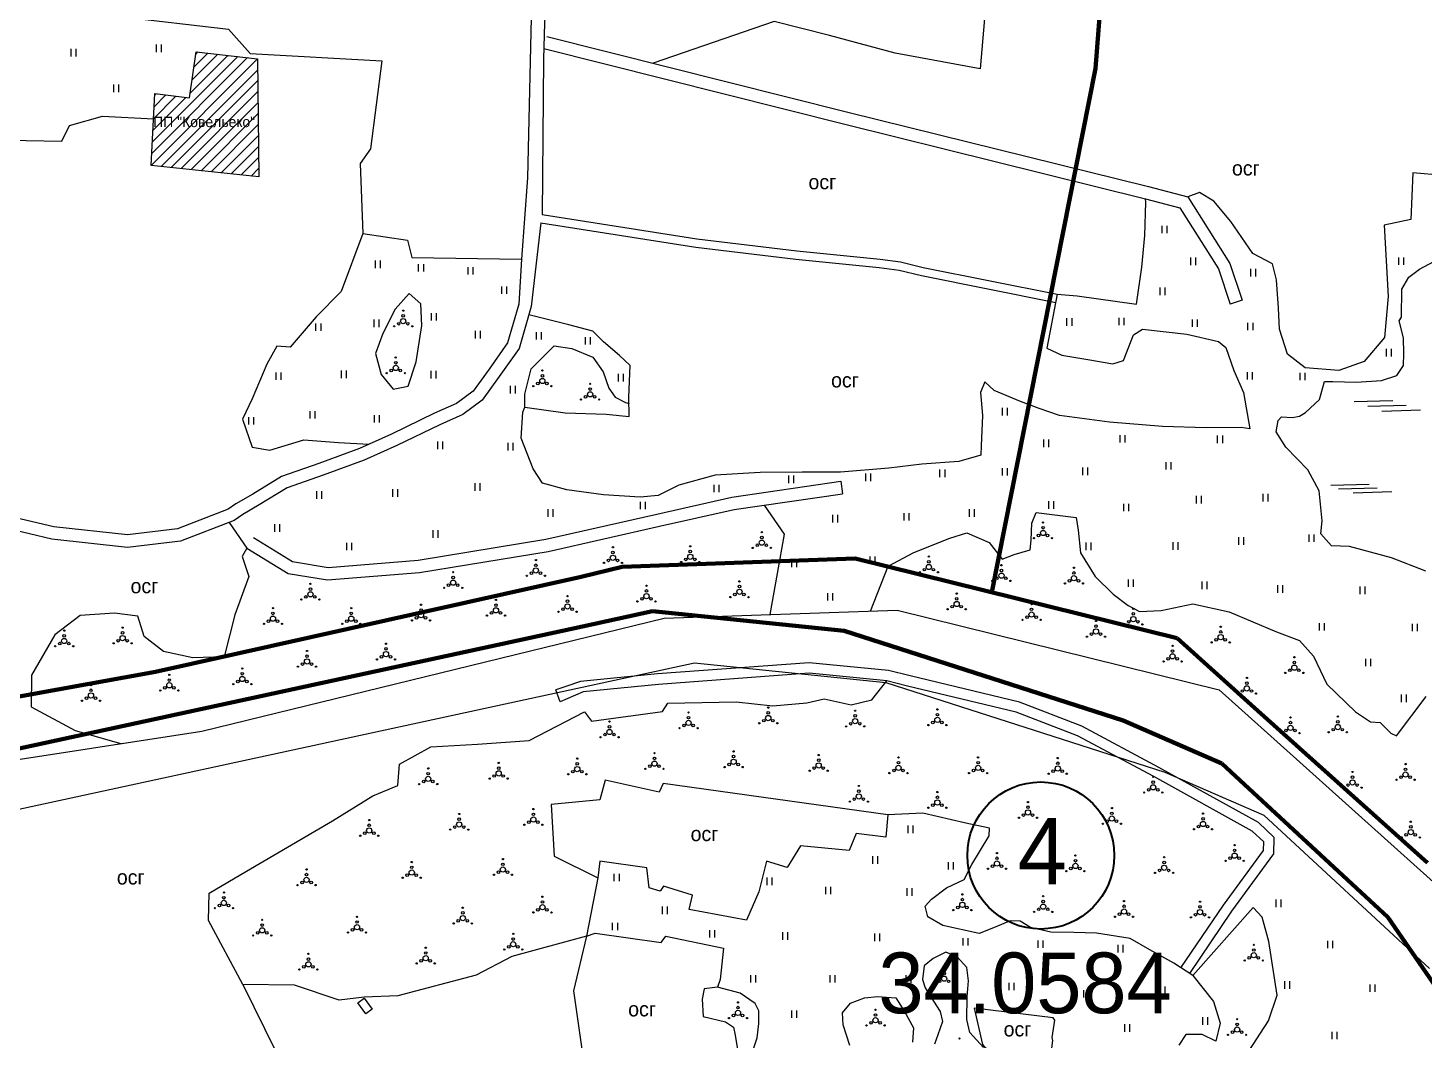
# Model space of a CAD drawing. Header units: millimetres. Extents: x 1378883 to 1389513, y 5662980 to 5673292.
# Drawn here: x 1381618 to 1382287, y 5669874 to 5670358 of the extents above; entities that cross this region are included whole.
import ezdxf
from ezdxf.enums import TextEntityAlignment as Align

# ---------------------------------------------------------------- set-up
doc = ezdxf.new("R2010")
doc.units = ezdxf.units.MM
doc.layers.add('_5Інше', color=252, linetype='Continuous', lineweight=25)
for name, color, linetype in [('N-raion', 1, 'Continuous'), ('вулиці', 7, 'Continuous'), ('ВулНазва', 7, 'Continuous'), ('КартаСкан', 252, 'Continuous'), ('район', 6, 'Continuous'), ('Умовні познач', 7, 'Continuous')]:
    doc.layers.add(name, color=color, linetype=linetype)
picture_1 = doc.add_image_def('image1.tif', size_in_pixel=(29607, 29619))

# ---------------------------------------------------------------- blocks, each defined once
blk = doc.blocks.new('ЛвЗд')
at = {"layer": '_5Інше', "color": 204, "linetype": 'Continuous'}
for points in [[(44777.635, 27810.375), (44999.44, 27863.053)], [(44999.44, 27863.053), (45111.047, 27866.312)], [(45111.047, 27866.312), (45265.093, 27827.251)], [(44635.724, 27762.095), (45013.836, 27841.635)], [(45013.836, 27841.635), (45105.502, 27831.74)], [(45105.502, 27831.74), (45238.843, 27787.959)], [(45265.093, 27827.251), (45303.505, 27792.337)], [(44620.877, 27787.19), (44777.635, 27810.375)], [(45303.505, 27792.337), (45384.278, 27719.07)], [(45238.843, 27787.959), (45286.126, 27767.159)], [(45286.126, 27767.159), (45365.097, 27693.198)]]:
    blk.add_lwpolyline(points, dxfattribs=at)

msp = doc.modelspace()

# ---------------------------------------------------------------- hatches: boundary and pattern name
at = {"layer": 'вулиці', "lineweight": -2}
h = msp.add_hatch(dxfattribs=at)
h.set_pattern_fill('ANSI31', color=2, scale=30, style=0)
h.set_pattern_definition([(45, (2.4066, 2.8008), (-2.6516504294, 2.6516504294), [])])
h.paths.add_polyline_path([(1381695.34, 5670324.69), (1381678.83, 5670326.68), (1381677.11, 5670292.34), (1381728.62, 5670286.83), (1381728, 5670343.41), (1381698.66, 5670346.71)])
h.paths.add_polyline_path([(1381669.09, 5670309.37), (1381735.76, 5670309.37), (1381735.76, 5670316.87), (1381669.09, 5670316.87)], flags=9)

# ---------------------------------------------------------------- linework, layer by layer
at = {"layer": 'N-raion', "color": 1, "lineweight": 35}
msp.add_circle((1382103.2, 5669961.98), 35.2, dxfattribs=at)
at = {"layer": 'вулиці', "color": 7, "lineweight": -2}
for p, q in [((1381638.73, 5670344.46), (1381638.73, 5670348.06)), ((1381641.13, 5670344.46), (1381641.13, 5670348.06)), ((1381679.6, 5670346.58), (1381679.6, 5670350.18)), ((1381682, 5670346.58), (1381682, 5670350.18)), ((1381659.16, 5670327.44), (1381659.16, 5670331.04)), ((1381661.56, 5670327.44), (1381661.56, 5670331.04)), ((1382161.4, 5670259.82), (1382161.4, 5670263.42)), ((1382163.8, 5670259.82), (1382163.8, 5670263.42)), ((1381784.45, 5670243.15), (1381784.45, 5670246.75)), ((1381786.85, 5670243.15), (1381786.85, 5670246.75)), ((1382174.99, 5670244.62), (1382174.99, 5670248.22)), ((1382177.39, 5670244.62), (1382177.39, 5670248.22)), ((1382274.75, 5670244.67), (1382274.75, 5670248.27)), ((1382277.15, 5670244.67), (1382277.15, 5670248.27)), ((1381805.17, 5670241.5), (1381805.17, 5670245.1)), ((1381807.57, 5670241.5), (1381807.57, 5670245.1)), ((1381828.88, 5670240.07), (1381828.88, 5670243.67)), ((1381831.28, 5670240.07), (1381831.28, 5670243.67)), ((1382203.8, 5670239.19), (1382203.8, 5670242.79)), ((1382206.2, 5670239.19), (1382206.2, 5670242.79)), ((1381845.01, 5670230.84), (1381845.01, 5670234.44)), ((1381847.41, 5670230.84), (1381847.41, 5670234.44)), ((1382160.32, 5670230.23), (1382160.32, 5670233.83)), ((1382162.72, 5670230.23), (1382162.72, 5670233.83)), ((1381811.33, 5670218.04), (1381811.33, 5670221.64)), ((1381813.73, 5670218.04), (1381813.73, 5670221.64)), ((1382115.74, 5670215.56), (1382115.74, 5670219.16)), ((1382118.14, 5670215.56), (1382118.14, 5670219.16)), ((1382140.75, 5670215.84), (1382140.75, 5670219.44)), ((1382143.15, 5670215.84), (1382143.15, 5670219.44)), ((1381755.99, 5670213.13), (1381755.99, 5670216.73)), ((1381758.39, 5670213.13), (1381758.39, 5670216.73)), ((1381783.82, 5670214.94), (1381783.82, 5670218.54)), ((1381786.22, 5670214.94), (1381786.22, 5670218.54)), ((1381832.44, 5670209.51), (1381832.44, 5670213.11)), ((1381834.84, 5670209.51), (1381834.84, 5670213.11)), ((1381861.63, 5670208.96), (1381861.63, 5670212.56)), ((1381864.03, 5670208.96), (1381864.03, 5670212.56)), ((1382175.81, 5670215.02), (1382175.81, 5670218.62)), ((1382178.21, 5670215.02), (1382178.21, 5670218.62)), ((1382202.44, 5670213.39), (1382202.44, 5670216.99)), ((1382204.84, 5670213.39), (1382204.84, 5670216.99)), ((1381885.08, 5670206.57), (1381885.08, 5670210.17)), ((1381887.48, 5670206.57), (1381887.48, 5670210.17)), ((1382268.76, 5670200.9), (1382268.76, 5670204.5)), ((1382271.16, 5670200.9), (1382271.16, 5670204.5)), ((1381736.87, 5670189.61), (1381736.87, 5670193.21)), ((1381739.27, 5670189.61), (1381739.27, 5670193.21)), ((1381768.17, 5670190.56), (1381768.17, 5670194.16)), ((1381770.57, 5670190.56), (1381770.57, 5670194.16)), ((1381811.09, 5670190.32), (1381811.09, 5670193.92)), ((1381813.49, 5670190.32), (1381813.49, 5670193.92)), ((1381900.82, 5670188.96), (1381900.82, 5670192.56)), ((1381903.22, 5670188.96), (1381903.22, 5670192.56)), ((1382202.17, 5670189.77), (1382202.17, 5670193.37)), ((1382204.57, 5670189.77), (1382204.57, 5670193.37)), ((1382227.45, 5670189.5), (1382227.45, 5670193.1)), ((1382229.85, 5670189.5), (1382229.85, 5670193.1)), ((1381849.14, 5670183.14), (1381849.14, 5670186.74)), ((1381851.54, 5670183.14), (1381851.54, 5670186.74)), ((1381753.23, 5670171.13), (1381753.23, 5670174.73)), ((1381755.63, 5670171.13), (1381755.63, 5670174.73)), ((1381784.06, 5670169.24), (1381784.06, 5670172.84)), ((1381786.46, 5670169.24), (1381786.46, 5670172.84)), ((1382084.77, 5670172.63), (1382084.77, 5670176.23)), ((1382087.17, 5670172.63), (1382087.17, 5670176.23)), ((1381723.82, 5670168.29), (1381723.82, 5670171.89)), ((1381726.22, 5670168.29), (1381726.22, 5670171.89)), ((1381814.32, 5670156.57), (1381814.32, 5670160.17)), ((1381816.72, 5670156.57), (1381816.72, 5670160.17)), ((1381848.1, 5670155.86), (1381848.1, 5670159.46)), ((1381850.5, 5670155.86), (1381850.5, 5670159.46)), ((1382104.57, 5670157.5), (1382104.57, 5670161.1)), ((1382106.97, 5670157.5), (1382106.97, 5670161.1)), ((1382141.26, 5670159.63), (1382141.26, 5670163.23)), ((1382143.66, 5670159.63), (1382143.66, 5670163.23)), ((1382187.91, 5670159.41), (1382187.91, 5670163.01)), ((1382190.31, 5670159.41), (1382190.31, 5670163.01)), ((1382054.9, 5670143.14), (1382054.9, 5670146.74)), ((1382057.3, 5670143.14), (1382057.3, 5670146.74)), ((1382084.77, 5670143.86), (1382084.77, 5670147.46)), ((1382087.17, 5670143.86), (1382087.17, 5670147.46)), ((1382123.4, 5670144.12), (1382123.4, 5670147.72)), ((1382125.8, 5670144.12), (1382125.8, 5670147.72)), ((1382163.22, 5670146.75), (1382163.22, 5670150.35)), ((1382165.62, 5670146.75), (1382165.62, 5670150.35)), ((1381832.28, 5670136.61), (1381832.28, 5670140.21)), ((1381834.68, 5670136.61), (1381834.68, 5670140.21)), ((1381946.67, 5670135.89), (1381946.67, 5670139.49)), ((1381949.07, 5670135.89), (1381949.07, 5670139.49)), ((1381982.51, 5670140.29), (1381982.51, 5670143.89)), ((1381984.91, 5670140.29), (1381984.91, 5670143.89)), ((1382019.33, 5670141.21), (1382019.33, 5670144.81)), ((1382021.73, 5670141.21), (1382021.73, 5670144.81)), ((1381756.33, 5670132.78), (1381756.33, 5670136.38)), ((1381758.73, 5670132.78), (1381758.73, 5670136.38)), ((1381792.75, 5670133.73), (1381792.75, 5670137.33)), ((1381795.15, 5670133.73), (1381795.15, 5670137.33)), ((1382177.81, 5670130.51), (1382177.81, 5670134.11)), ((1382180.21, 5670130.51), (1382180.21, 5670134.11)), ((1382209.65, 5670131.48), (1382209.65, 5670135.08)), ((1382212.05, 5670131.48), (1382212.05, 5670135.08)), ((1381867.27, 5670124.16), (1381867.27, 5670127.76)), ((1381869.67, 5670124.16), (1381869.67, 5670127.76)), ((1381911.45, 5670127.75), (1381911.45, 5670131.35)), ((1381913.85, 5670127.75), (1381913.85, 5670131.35)), ((1382037.69, 5670122.33), (1382037.69, 5670125.93)), ((1382040.09, 5670122.33), (1382040.09, 5670125.93)), ((1382069.09, 5670124.14), (1382069.09, 5670127.74)), ((1382071.49, 5670124.14), (1382071.49, 5670127.74)), ((1382107.1, 5670127.96), (1382107.1, 5670131.56)), ((1382109.5, 5670127.96), (1382109.5, 5670131.56)), ((1382143.03, 5670126.78), (1382143.03, 5670130.38)), ((1382145.43, 5670126.78), (1382145.43, 5670130.38)), ((1381736.2, 5670116.98), (1381736.2, 5670120.58)), ((1381738.6, 5670116.98), (1381738.6, 5670120.58)), ((1382003.57, 5670121.43), (1382003.57, 5670125.03)), ((1382005.97, 5670121.43), (1382005.97, 5670125.03)), ((1381812.16, 5670114.1), (1381812.16, 5670117.7)), ((1381814.56, 5670114.1), (1381814.56, 5670117.7)), ((1382198, 5670110.73), (1382198, 5670114.33)), ((1382200.4, 5670110.73), (1382200.4, 5670114.33)), ((1382231.78, 5670112.09), (1382231.78, 5670115.69)), ((1382234.18, 5670112.09), (1382234.18, 5670115.69)), ((1381770.7, 5670108.12), (1381770.7, 5670111.72)), ((1381773.1, 5670108.12), (1381773.1, 5670111.72)), ((1382124.97, 5670108.16), (1382124.97, 5670111.76)), ((1382127.37, 5670108.16), (1382127.37, 5670111.76)), ((1382166.52, 5670108.35), (1382166.52, 5670111.95)), ((1382168.92, 5670108.35), (1382168.92, 5670111.95)), ((1381983.94, 5670100.01), (1381983.94, 5670103.61)), ((1381986.34, 5670100.01), (1381986.34, 5670103.61)), ((1382021.38, 5670101.52), (1382021.38, 5670105.12)), ((1382023.78, 5670101.52), (1382023.78, 5670105.12)), ((1382145.2, 5670090.52), (1382145.2, 5670094.12)), ((1382147.6, 5670090.52), (1382147.6, 5670094.12)), ((1382180.47, 5670089.49), (1382180.47, 5670093.09)), ((1382182.87, 5670089.49), (1382182.87, 5670093.09)), ((1382001.15, 5670084.02), (1382001.15, 5670087.62)), ((1382003.55, 5670084.02), (1382003.55, 5670087.62)), ((1382216.78, 5670087.78), (1382216.78, 5670091.38)), ((1382219.18, 5670087.78), (1382219.18, 5670091.38)), ((1382256.17, 5670087.09), (1382256.17, 5670090.69)), ((1382258.57, 5670087.09), (1382258.57, 5670090.69)), ((1382236.64, 5670069.64), (1382236.64, 5670073.24)), ((1382239.04, 5670069.64), (1382239.04, 5670073.24)), ((1382281.17, 5670069.3), (1382281.17, 5670072.9)), ((1382283.57, 5670069.3), (1382283.57, 5670072.9)), ((1382258.91, 5670052.54), (1382258.91, 5670056.14)), ((1382261.31, 5670052.54), (1382261.31, 5670056.14)), ((1382276.03, 5670035.43), (1382276.03, 5670039.03)), ((1382278.43, 5670035.43), (1382278.43, 5670039.03))]:
    msp.add_line(p, q, dxfattribs=at)
at = {"layer": 'вулиці', "color": 7}
for p, q in [((1382039.64, 5669972.66), (1382039.64, 5669976.26)), ((1382042.04, 5669972.66), (1382042.04, 5669976.26)), ((1382022.75, 5669957.98), (1382022.75, 5669961.58)), ((1382025.15, 5669957.98), (1382025.15, 5669961.58)), ((1382058.91, 5669955.2), (1382058.91, 5669958.8)), ((1382061.31, 5669955.2), (1382061.31, 5669958.8)), ((1381898.9, 5669949.64), (1381898.9, 5669953.24)), ((1381901.3, 5669949.64), (1381901.3, 5669953.24)), ((1381972.08, 5669947.8), (1381972.08, 5669951.4)), ((1381974.48, 5669947.8), (1381974.48, 5669951.4)), ((1382000.29, 5669943.44), (1382000.29, 5669947.04)), ((1382002.69, 5669943.44), (1382002.69, 5669947.04)), ((1382039.24, 5669942.7), (1382039.24, 5669946.3)), ((1382041.64, 5669942.7), (1382041.64, 5669946.3)), ((1382215.95, 5669937.24), (1382215.95, 5669940.84)), ((1382218.35, 5669937.24), (1382218.35, 5669940.84)), ((1381921.95, 5669933.96), (1381921.95, 5669937.56)), ((1381924.35, 5669933.96), (1381924.35, 5669937.56)), ((1381898.1, 5669926.22), (1381898.1, 5669929.82)), ((1381900.5, 5669926.22), (1381900.5, 5669929.82)), ((1381944.59, 5669922.65), (1381944.59, 5669926.25)), ((1381946.99, 5669922.65), (1381946.99, 5669926.25)), ((1381979.63, 5669921.61), (1381979.63, 5669925.21)), ((1381982.03, 5669921.61), (1381982.03, 5669925.21)), ((1382023.74, 5669921.01), (1382023.74, 5669924.61)), ((1382026.14, 5669921.01), (1382026.14, 5669924.61)), ((1382065.93, 5669918.83), (1382065.93, 5669922.43)), ((1382068.33, 5669918.83), (1382068.33, 5669922.43)), ((1382101.97, 5669917.74), (1382101.97, 5669921.34)), ((1382104.37, 5669917.74), (1382104.37, 5669921.34)), ((1382140.2, 5669915.55), (1382140.2, 5669919.15)), ((1382142.6, 5669915.55), (1382142.6, 5669919.15)), ((1382240.73, 5669917.55), (1382240.73, 5669921.15)), ((1382243.13, 5669917.55), (1382243.13, 5669921.15)), ((1381964.33, 5669901.16), (1381964.33, 5669904.76)), ((1381966.73, 5669901.16), (1381966.73, 5669904.76)), ((1382002.28, 5669901.16), (1382002.28, 5669904.76)), ((1382004.68, 5669901.16), (1382004.68, 5669904.76)), ((1382038.63, 5669901.03), (1382038.63, 5669904.63)), ((1382041.03, 5669901.03), (1382041.03, 5669904.63)), ((1382087.99, 5669897.44), (1382087.99, 5669901.04)), ((1382090.39, 5669897.44), (1382090.39, 5669901.04)), ((1382160.3, 5669895.69), (1382160.3, 5669899.29)), ((1382162.7, 5669895.69), (1382162.7, 5669899.29)), ((1382220.13, 5669898.17), (1382220.13, 5669901.77)), ((1382222.53, 5669898.17), (1382222.53, 5669901.77)), ((1382261.03, 5669896.68), (1382261.03, 5669900.28)), ((1382263.43, 5669896.68), (1382263.43, 5669900.28)), ((1382123.82, 5669893.95), (1382123.82, 5669897.55)), ((1382126.22, 5669893.95), (1382126.22, 5669897.55)), ((1381983.93, 5669884.19), (1381983.93, 5669887.79)), ((1381986.33, 5669884.19), (1381986.33, 5669887.79)), ((1382143.48, 5669877.58), (1382143.48, 5669881.18)), ((1382145.88, 5669877.58), (1382145.88, 5669881.18)), ((1382180.84, 5669880.97), (1382180.84, 5669884.57)), ((1382183.24, 5669880.97), (1382183.24, 5669884.57)), ((1382242.82, 5669874.01), (1382242.82, 5669877.61)), ((1382245.22, 5669874.01), (1382245.22, 5669877.61))]:
    msp.add_line(p, q, dxfattribs=at)
at = {"layer": 'вулиці', "color": 7, "lineweight": -2}
for points in [[(1381884.55, 5670700.53), (1381874.36, 5670568.79), (1381868.91, 5670509.04), (1381781.67, 5670520.42), (1381711.4, 5670524.56), (1381702.1, 5670522.48), (1381697.17, 5670511.68), (1381690.32, 5670487.92), (1381683.84, 5670424.89), (1381691.22, 5670423.86), (1381687.26, 5670376.54), (1381664.05, 5670377.62), (1381661.87, 5670363.68), (1381714.09, 5670357.52), (1381724.43, 5670345.92), (1381787.6, 5670342.42), (1381782.09, 5670300.31), (1381777.12, 5670293.32), (1381778.43, 5670259.77), (1381799.87, 5670256.48), (1381801.88, 5670248.24), (1381854.38, 5670247.44)], [(1381879.56, 5670514.3), (1381870.03, 5670445.47), (1381868.32, 5670408.87), (1381865.53, 5670360.39), (1381864.92, 5670343.4), (1381864.31, 5670268.86)], [(1381868.91, 5670509.04), (1381862.92, 5670458.4), (1381859.94, 5670411.54), (1381859.4, 5670377.26), (1381857.35, 5670286.31), (1381854.38, 5670247.44)], [(1382079.96, 5670405.43), (1382074.15, 5670338.53), (1382033.49, 5670346.09), (1382001.97, 5670354.59), (1381975.49, 5670361.2), (1381917.55, 5670341.3)], [(1381866.56, 5670354.12), (1382010.81, 5670317.85), (1382154.85, 5670282.18), (1382173.62, 5670277.28), (1382193.71, 5670245.37), (1382199.65, 5670227.88)], [(1381865.09, 5670348.3), (1382009.36, 5670312.03), (1382153.37, 5670276.37), (1382169.8, 5670272.08), (1382188.25, 5670242.77), (1382193.96, 5670225.95)], [(1381563.15, 5670336.2), (1381562.46, 5670305.04), (1381599.92, 5670304.63), (1381634.17, 5670303.88), (1381637.94, 5670311.4), (1381653.75, 5670315.91), (1381678.23, 5670314.69)], [(1382295.86, 5670287.49), (1382281.41, 5670288.8), (1382280.48, 5670266.5), (1382267.72, 5670263.69), (1382269.51, 5670229.51), (1382267.82, 5670209.94), (1382258.02, 5670198.46), (1382246.03, 5670194.08), (1382229.83, 5670195.45), (1382221.37, 5670201.96), (1382217.46, 5670213.89), (1382217.13, 5670223.98), (1382216.04, 5670237.61), (1382214.19, 5670245.2), (1382204.75, 5670250.19), (1382194.2, 5670265.42), (1382186.04, 5670275.16), (1382179.21, 5670279.3), (1382173.62, 5670277.28)], [(1382111.11, 5670230.63), (1382120.64, 5670229.83), (1382149.07, 5670225.87), (1382151.63, 5670243.68), (1382153.06, 5670258.76), (1382153.53, 5670274.78), (1382153.37, 5670276.37)], [(1381864.31, 5670268.86), (1381938.42, 5670257.16), (1381986.34, 5670251.48), (1382026.28, 5670247.48), (1382036.05, 5670246.12), (1382046.84, 5670243.51), (1382111.11, 5670230.63)], [(1381863.69, 5670264.91), (1381859.09, 5670224.73), (1381853.24, 5670204.7), (1381843.77, 5670191.29), (1381835.58, 5670180), (1381826.4, 5670173.08), (1381815.31, 5670168.2), (1381794.68, 5670158.18), (1381779.14, 5670151.26), (1381759.36, 5670144.06), (1381742.12, 5670138), (1381728.8, 5670129.88), (1381720.89, 5670125.22), (1381716.79, 5670122.4), (1381691.07, 5670112.45), (1381665.64, 5670109.41), (1381629.42, 5670113.42), (1381608.06, 5670118.44), (1381590.43, 5670121.87), (1381538.91, 5670124.18), (1381508.84, 5670116.15)], [(1381778.43, 5670259.77), (1381768.03, 5670231.91), (1381756.03, 5670219.91), (1381743.55, 5670205.34), (1381737.2, 5670205.81), (1381732.49, 5670197.11), (1381725.41, 5670180.52), (1381720.83, 5670170.81), (1381725.41, 5670157.47), (1381733.8, 5670155.95), (1381750.2, 5670160.9), (1381766.79, 5670159.76), (1381781.36, 5670158.82)], [(1381863.69, 5670264.91), (1381937.87, 5670253.19), (1381985.91, 5670247.51), (1382025.81, 5670243.51), (1382035.3, 5670242.19), (1382045.98, 5670239.61), (1382110.32, 5670226.71)], [(1381854.38, 5670247.44), (1381853.18, 5670225.92), (1381847.76, 5670207.34), (1381838.9, 5670194.78), (1381831.25, 5670184.25), (1381823.34, 5670178.29), (1381812.79, 5670173.65), (1381792.15, 5670163.62), (1381776.89, 5670156.83), (1381757.33, 5670149.71), (1381739.53, 5670143.45), (1381725.72, 5670135.03), (1381717.66, 5670130.28), (1381713.97, 5670127.74), (1381689.61, 5670118.32), (1381665.62, 5670115.45), (1381630.44, 5670119.35), (1381609.32, 5670124.3), (1381591.15, 5670127.85), (1381538.25, 5670130.22), (1381503.97, 5670121.05)], [(1381792.97, 5670185.24), (1381800.1, 5670186.58), (1381803.95, 5670198.32), (1381806.65, 5670215.65), (1381806.26, 5670226.04), (1381800.68, 5670231.05), (1381793.93, 5670223.54), (1381787.96, 5670211.8), (1381784.49, 5670202.37), (1381787.24, 5670192.2), (1381792.97, 5670185.24)], [(1382111.11, 5670230.63), (1382106.13, 5670204.9), (1382113.27, 5670201.42), (1382125.73, 5670199.43), (1382137.69, 5670197.27), (1382142.84, 5670198.93), (1382147.66, 5670211.21), (1382151.98, 5670213.86), (1382173.08, 5670211.54), (1382188.36, 5670208.06), (1382191.85, 5670205.23), (1382195.71, 5670194.2), (1382200.36, 5670183.58), (1382203.35, 5670166.15), (1382199.19, 5670166.82), (1382182.41, 5670166.65), (1382161.48, 5670167.31), (1382136.06, 5670169.47), (1382112.14, 5670172.63), (1382102.34, 5670175.94), (1382093.53, 5670179.26), (1382080.9, 5670184.57), (1382076.42, 5670188.72), (1382074.26, 5670183.58), (1382075.26, 5670172.63), (1382074.55, 5670158.15), (1382074.39, 5670153.67), (1382063.92, 5670150.52), (1382046.24, 5670149.31), (1382030.46, 5670147.32), (1382007.2, 5670145.49), (1381988.92, 5670145.49), (1381968.82, 5670145.33), (1381947.14, 5670143.98), (1381929.87, 5670139.33), (1381919.9, 5670134.35), (1381911.26, 5670133.52), (1381893.65, 5670134.68), (1381876.2, 5670137.01), (1381864.57, 5670140.16), (1381860.09, 5670147.13), (1381854.25, 5670161.78), (1381855.08, 5670174.23), (1381856.07, 5670176.6), (1381875.35, 5670173.94), (1381894.95, 5670173.28), (1381906.08, 5670172.12), (1381905.92, 5670181.41), (1381906.41, 5670196.51), (1381901.43, 5670201.33), (1381893.79, 5670207.87), (1381888.64, 5670213.01), (1381877.18, 5670216), (1381857.94, 5670220.82)], [(1382199.65, 5670227.88), (1382193.96, 5670225.95)], [(1381856.07, 5670176.6), (1381856.08, 5670182.81), (1381859.07, 5670194.92), (1381870.03, 5670206.04), (1381878.51, 5670204.71), (1381888.64, 5670200.57), (1381893.63, 5670193.59), (1381896.28, 5670185.63), (1381899.27, 5670181.31), (1381904.26, 5670178.82), (1381905.97, 5670178.43)], [(1381726.05, 5670114.18), (1381744.78, 5670102.72), (1381761.75, 5670099.92), (1381804.91, 5670103.36), (1381866.12, 5670113.45), (1381919.2, 5670125.41), (1381955.15, 5670133.56), (1382007.36, 5670141.1)], [(1382007.36, 5670141.1), (1382008.22, 5670135.16)], [(1381722.92, 5670109.07), (1381742.64, 5670096.99), (1381761.5, 5670093.88), (1381805.63, 5670097.4), (1381867.27, 5670107.56), (1381920.52, 5670119.56), (1381956.24, 5670127.65), (1382008.22, 5670135.16)], [(1381970.61, 5670129.73), (1381980.27, 5670115.77), (1381976.98, 5670097.03), (1381973.4, 5670077.32)], [(1381714.34, 5670121.45), (1381722.92, 5670109.07), (1381720.66, 5670105.05), (1381723.89, 5670095.55), (1381717.12, 5670077.21), (1381711.97, 5670057.1), (1381696.99, 5670056.62), (1381682.98, 5670059.68), (1381673.64, 5670066.76), (1381670.58, 5670076.57), (1381659.47, 5670078.02), (1381642.99, 5670076.89), (1381630.87, 5670067.59), (1381619.71, 5670048.31), (1381619.55, 5670033.19), (1381640.7, 5670021.81), (1381662.49, 5670015.59)], [(1382174.53, 5669905.56), (1382194.78, 5669935.3), (1382214.76, 5669962.74), (1382215.03, 5669970.57), (1382207.49, 5669977.71), (1382159.68, 5670004.17), (1382122.81, 5670023.86), (1382092.92, 5670035.36), (1382040.55, 5670047.91), (1382030.24, 5670050.55), (1381992.24, 5670054.21), (1381919.64, 5670048.88), (1381882.7, 5670045.23), (1381875.69, 5670042.8), (1381870.93, 5670041.22)], [(1382170.33, 5669908.27), (1382190.69, 5669938.18), (1382209.82, 5669964.45), (1382209.96, 5669968.49), (1382204.52, 5669973.64), (1382157.29, 5669999.78), (1382120.73, 5670019.3), (1382091.43, 5670030.57), (1382039.35, 5670043.06), (1382029.38, 5670045.61), (1381992.19, 5670049.2), (1381920.07, 5670043.9), (1381883.98, 5670040.33), (1381872.9, 5670035.51), (1381870.93, 5670041.22)], [(1381885.51, 5669923.44), (1381879.34, 5669897.15), (1381883.99, 5669864.83), (1381890.28, 5669862.97), (1381905.87, 5669861.81), (1381907.5, 5669849.02), (1381924.72, 5669847.62), (1381929.14, 5669847.16), (1381928.67, 5669838.09), (1381961.2, 5669837.49)], [(1381721.02, 5669900.28), (1381736.57, 5669868.52), (1381739.26, 5669863.52), (1381728.48, 5669849.67), (1381710.79, 5669825.18)]]:
    msp.add_lwpolyline(points, dxfattribs=at)
at = {"layer": 'вулиці', "color": 7}
for points in [[(1382287.64, 5670098.03), (1382271.13, 5670104.48), (1382251.04, 5670109.86), (1382242.42, 5670110.22), (1382237.4, 5670115.96), (1382238.01, 5670122.13), (1382236.53, 5670136.53), (1382231.12, 5670146.65), (1382220.49, 5670157.51), (1382215.86, 5670164.84), (1382216.92, 5670170.23), (1382218.47, 5670171.97), (1382223.78, 5670171.58), (1382227.06, 5670172.26), (1382229.95, 5670174.09), (1382236.71, 5670180.26), (1382239.14, 5670188.96), (1382243.08, 5670188.81), (1382254.24, 5670188.57), (1382266.35, 5670189.36), (1382273.71, 5670191.81), (1382276.86, 5670196.52), (1382277.17, 5670202.33), (1382276.86, 5670209.76), (1382274.81, 5670217.86), (1382275.99, 5670219.66), (1382276.15, 5670233.14), (1382279.53, 5670238.79), (1382284.64, 5670242.72), (1382291.41, 5670246.26)], [(1382021.68, 5670079.02), (1382030.13, 5670100.46), (1382042.35, 5670107.06), (1382059.57, 5670113.86), (1382067.79, 5670116.46), (1382078.4, 5670111.86), (1382084.61, 5670103.86), (1382090.42, 5670106.06), (1382098.03, 5670108.26), (1382098.63, 5670112.86), (1382098.83, 5670121.13), (1382101.04, 5670126.13), (1382120.06, 5670123.73), (1382121.06, 5670117.73), (1382122.27, 5670106.93), (1382129.28, 5670095.52), (1382137.89, 5670087.12), (1382145.1, 5670081.72), (1382150.51, 5670078.71), (1382160.92, 5670079.31), (1382176.01, 5670082.46), (1382193.44, 5670078.66), (1382216.07, 5670069.06), (1382227.09, 5670064.86), (1382233.9, 5670057.45), (1382240.25, 5670044.06), (1382253.93, 5670030.72), (1382261.17, 5670025.89), (1382265.83, 5670025.57), (1382270.82, 5670020.59), (1382273.56, 5670019.3), (1382287.81, 5670038.17)], [(1381885.51, 5669923.44), (1381849.86, 5669913.67), (1381832.68, 5669904.74), (1381795.23, 5669894.79), (1381779.08, 5669894.1), (1381767.06, 5669892.73), (1381745.76, 5669899.94), (1381721.02, 5669900.28), (1381704.53, 5669930.83), (1381704.87, 5669943.87), (1381722.74, 5669954.51), (1381763.96, 5669978.53), (1381783.22, 5669990.62), (1381795.25, 5669995.43), (1381795.93, 5670005.72), (1381811.05, 5670013.96), (1381833.38, 5670015.33), (1381858.12, 5670017.05), (1381884.57, 5670030.78), (1381888, 5670026.34), (1381922.03, 5670030.97), (1381924.52, 5670034.88), (1381957.3, 5670035.59), (1381974.84, 5670033.64), (1381991.05, 5670035.07), (1381999.43, 5670037.02), (1382012.43, 5670034.18), (1382022.23, 5670036.49), (1382029.38, 5670045.61)], [(1382029.85, 5669981.51), (1381922.28, 5669996.49), (1381920.41, 5669992.37), (1381894.52, 5669997.99), (1381891.9, 5669988.62), (1381868.64, 5669986.37), (1381870.14, 5669961.64), (1381890.97, 5669951.3)], [(1382175.99, 5669904.61), (1382166.95, 5669910.45), (1382155.36, 5669916.78), (1382145.94, 5669922.21), (1382129.83, 5669924.74), (1382118.96, 5669925.1), (1382107.92, 5669925.29), (1382098.32, 5669927.46), (1382093.25, 5669930.53), (1382088.54, 5669930.71), (1382081.3, 5669927.64), (1382073.7, 5669924.56), (1382056.27, 5669928.42), (1382049.03, 5669932.58), (1382047.76, 5669937.65), (1382050.84, 5669941.09), (1382058.08, 5669946.51), (1382066.41, 5669950.49), (1382070.21, 5669957.73), (1382078.38, 5669971.38), (1382078.56, 5669975), (1382067.33, 5669977.53), (1382046.69, 5669982.24), (1382029.85, 5669981.51), (1382028.89, 5669970.79), (1382014.72, 5669972.56), (1382011.47, 5669964.45), (1381988.01, 5669966.67), (1381981.63, 5669956.31), (1381971.74, 5669959.26), (1381968.05, 5669944.66), (1381962.15, 5669931.1), (1381934.8, 5669936.12), (1381936.28, 5669943.04), (1381922.41, 5669947.32), (1381920.93, 5669944.96), (1381915.62, 5669946.43), (1381914.44, 5669956.02), (1381892.01, 5669959.26), (1381890.97, 5669951.3), (1381885.51, 5669923.44), (1381889.65, 5669924.76), (1381921.37, 5669920.34), (1381923.59, 5669923.29), (1381951.18, 5669917.69), (1381949.56, 5669902.57), (1381948.38, 5669898.88), (1381941.89, 5669898.14), (1381941, 5669893.28), (1381941.45, 5669884.88), (1381952.22, 5669882.37), (1381956.06, 5669879.86), (1381956.71, 5669875.93), (1381958.95, 5669862.47)], [(1382202.79, 5669868.38), (1382212.19, 5669882.77), (1382216.36, 5669895.08), (1382212.4, 5669920.85), (1382209.27, 5669932.53), (1382204.88, 5669937.12), (1382175.99, 5669904.61), (1382185.96, 5669892.03), (1382189.12, 5669881.76), (1382187.01, 5669873.06), (1382180.42, 5669876.22), (1382172.72, 5669876.22), (1382169.34, 5669871.22)], [(1382075.72, 5669870.08), (1382069.27, 5669877.17), (1382067.71, 5669883.41), (1382067.84, 5669894.37), (1382068.48, 5669901.98), (1382067.71, 5669908.29), (1382063.06, 5669913.45), (1382057.65, 5669915.64), (1382051.58, 5669912.68), (1382047.32, 5669909.2), (1382046.55, 5669902.62), (1382047.84, 5669898.63), (1382051.84, 5669892.31), (1382054.94, 5669887.28), (1382056.1, 5669882.51), (1382053.9, 5669876.19), (1382052.23, 5669871.68)], [(1381965.09, 5669868), (1381967.34, 5669874.73), (1381968.09, 5669881.61), (1381968.09, 5669887.59), (1381966.43, 5669891.07), (1381959.25, 5669896.15), (1381948.38, 5669898.88)], [(1382008.27, 5669886.72), (1382012.07, 5669891.29), (1382018.67, 5669893.77), (1382024.96, 5669894.47), (1382033.81, 5669893.77), (1382037.85, 5669887.26), (1382042.19, 5669879.5), (1382041.81, 5669872.6)], [(1382011.69, 5669871.09), (1382008.5, 5669880.95), (1382008.27, 5669886.72)], [(1382071.33, 5669888.85), (1382075.21, 5669871.57), (1382076.52, 5669869.91), (1382080.36, 5669869.05), (1382107.12, 5669866.9), (1382108.41, 5669869.78), (1382108.99, 5669873.44), (1382108.63, 5669874.88), (1382109.93, 5669883.08), (1382109.13, 5669884.23), (1382071.33, 5669888.85)]]:
    msp.add_lwpolyline(points, dxfattribs=at)
msp.add_lwpolyline([(1381779.02, 5669893.63), (1381782.83, 5669888.36), (1381779.83, 5669886.19), (1381776.02, 5669891.46), (1381779.02, 5669893.63)], close=True, dxfattribs=at)
for centre, radius in [((1381797.77, 5670217.8), 1.25), ((1381797.77, 5670220.3), 0.625), ((1381797.77, 5670222.8), 0.312), ((1381793.44, 5670215.3), 0.312), ((1381795.6, 5670216.55), 0.625), ((1381799.93, 5670216.55), 0.625), ((1381802.1, 5670215.3), 0.312), ((1381794.21, 5670200.38), 0.312), ((1381789.88, 5670192.88), 0.312), ((1381792.05, 5670194.13), 0.625), ((1381794.21, 5670195.38), 1.25), ((1381794.21, 5670197.88), 0.625), ((1381796.38, 5670194.13), 0.625), ((1381798.54, 5670192.88), 0.312), ((1381864.43, 5670191.64), 0.625), ((1381864.43, 5670194.14), 0.312), ((1381860.1, 5670186.64), 0.312), ((1381862.26, 5670187.89), 0.625), ((1381864.43, 5670189.14), 1.25), ((1381866.59, 5670187.89), 0.625), ((1381868.76, 5670186.64), 0.312), ((1381887.31, 5670185.26), 0.625), ((1381887.31, 5670187.76), 0.312), ((1381882.98, 5670180.26), 0.312), ((1381885.14, 5670181.51), 0.625), ((1381887.31, 5670182.76), 1.25), ((1381889.47, 5670181.51), 0.625), ((1381891.64, 5670180.26), 0.312), ((1382104.28, 5670118.88), 0.625), ((1382104.28, 5670121.38), 0.312), ((1381969.55, 5670111.73), 1.25), ((1381969.55, 5670114.23), 0.625), ((1381969.55, 5670116.73), 0.312), ((1382099.95, 5670113.88), 0.312), ((1382102.11, 5670115.13), 0.625), ((1382104.28, 5670116.38), 1.25), ((1382106.44, 5670115.13), 0.625), ((1382108.61, 5670113.88), 0.312), ((1381898.23, 5670104.51), 1.25), ((1381898.23, 5670107.01), 0.625), ((1381898.23, 5670109.51), 0.312), ((1381935.29, 5670104.98), 1.25), ((1381935.29, 5670107.48), 0.625), ((1381935.29, 5670109.98), 0.312), ((1381965.22, 5670109.23), 0.312), ((1381967.39, 5670110.48), 0.625), ((1381971.72, 5670110.48), 0.625), ((1381973.88, 5670109.23), 0.312), ((1382049.56, 5670105.06), 0.312), ((1381861.32, 5670098.42), 1.25), ((1381861.32, 5670100.92), 0.625), ((1381861.32, 5670103.42), 0.312), ((1381893.9, 5670102.01), 0.312), ((1381896.06, 5670103.26), 0.625), ((1381900.39, 5670103.26), 0.625), ((1381902.56, 5670102.01), 0.312), ((1381930.96, 5670102.48), 0.312), ((1381933.12, 5670103.73), 0.625), ((1381937.45, 5670103.73), 0.625), ((1381939.62, 5670102.48), 0.312), ((1382047.4, 5670098.81), 0.625), ((1382049.56, 5670100.06), 1.25), ((1382049.56, 5670102.56), 0.625), ((1382051.73, 5670098.81), 0.625), ((1382084.32, 5670098.43), 0.625), ((1382084.32, 5670100.93), 0.312), ((1382119.07, 5670099.73), 0.312), ((1381753.32, 5670092.01), 0.312), ((1381819.53, 5670091.35), 0.625), ((1381821.7, 5670092.6), 1.25), ((1381821.7, 5670095.1), 0.625), ((1381821.7, 5670097.6), 0.312), ((1381823.86, 5670091.35), 0.625), ((1381856.99, 5670095.92), 0.312), ((1381859.16, 5670097.17), 0.625), ((1381863.49, 5670097.17), 0.625), ((1381865.65, 5670095.92), 0.312), ((1381958.83, 5670093.21), 0.312), ((1382045.23, 5670097.56), 0.312), ((1382053.89, 5670097.56), 0.312), ((1382079.99, 5670093.43), 0.312), ((1382082.15, 5670094.68), 0.625), ((1382084.32, 5670095.93), 1.25), ((1382086.48, 5670094.68), 0.625), ((1382088.65, 5670093.43), 0.312), ((1382114.74, 5670092.23), 0.312), ((1382116.91, 5670093.48), 0.625), ((1382119.07, 5670094.73), 1.25), ((1382119.07, 5670097.23), 0.625), ((1382121.24, 5670093.48), 0.625), ((1382123.4, 5670092.23), 0.312), ((1381751.16, 5670085.76), 0.625), ((1381753.32, 5670087.01), 1.25), ((1381753.32, 5670089.51), 0.625), ((1381755.49, 5670085.76), 0.625), ((1381817.37, 5670090.1), 0.312), ((1381826.03, 5670090.1), 0.312), ((1381876.47, 5670086.19), 0.312), ((1381912.15, 5670084.87), 0.625), ((1381914.31, 5670086.12), 1.25), ((1381914.31, 5670088.62), 0.625), ((1381914.31, 5670091.12), 0.312), ((1381916.48, 5670084.87), 0.625), ((1381954.5, 5670085.71), 0.312), ((1381956.66, 5670086.96), 0.625), ((1381958.83, 5670088.21), 1.25), ((1381958.83, 5670090.71), 0.625), ((1381960.99, 5670086.96), 0.625), ((1381963.16, 5670085.71), 0.312), ((1382062.9, 5670084.86), 0.625), ((1382062.9, 5670087.36), 0.312), ((1381735.38, 5670080.37), 0.312), ((1381748.99, 5670084.51), 0.312), ((1381757.65, 5670084.51), 0.312), ((1381772.9, 5670080.37), 0.312), ((1381806.31, 5670079.5), 0.625), ((1381806.31, 5670082), 0.312), ((1381840.04, 5670078.08), 0.625), ((1381842.21, 5670079.33), 1.25), ((1381842.21, 5670081.83), 0.625), ((1381842.21, 5670084.33), 0.312), ((1381844.37, 5670078.08), 0.625), ((1381872.14, 5670078.69), 0.312), ((1381874.31, 5670079.94), 0.625), ((1381876.47, 5670081.19), 1.25), ((1381876.47, 5670083.69), 0.625), ((1381878.64, 5670079.94), 0.625), ((1381880.8, 5670078.69), 0.312), ((1381909.98, 5670083.62), 0.312), ((1381918.64, 5670083.62), 0.312), ((1382058.57, 5670079.86), 0.312), ((1382060.73, 5670081.11), 0.625), ((1382062.9, 5670082.36), 1.25), ((1382065.06, 5670081.11), 0.625), ((1382067.23, 5670079.86), 0.312), ((1382098.77, 5670079.81), 0.625), ((1382098.77, 5670082.31), 0.312), ((1382147.51, 5670080.13), 0.312), ((1381731.05, 5670072.87), 0.312), ((1381733.21, 5670074.12), 0.625), ((1381735.38, 5670075.37), 1.25), ((1381735.38, 5670077.87), 0.625), ((1381737.54, 5670074.12), 0.625), ((1381739.71, 5670072.87), 0.312), ((1381768.57, 5670072.87), 0.312), ((1381770.74, 5670074.12), 0.625), ((1381772.9, 5670075.37), 1.25), ((1381772.9, 5670077.87), 0.625), ((1381775.07, 5670074.12), 0.625), ((1381777.23, 5670072.87), 0.312), ((1381801.98, 5670074.5), 0.312), ((1381804.15, 5670075.75), 0.625), ((1381806.31, 5670077), 1.25), ((1381808.48, 5670075.75), 0.625), ((1381810.64, 5670074.5), 0.312), ((1381837.88, 5670076.83), 0.312), ((1381846.54, 5670076.83), 0.312), ((1382094.44, 5670074.81), 0.312), ((1382096.61, 5670076.06), 0.625), ((1382098.77, 5670077.31), 1.25), ((1382100.94, 5670076.06), 0.625), ((1382103.1, 5670074.81), 0.312), ((1382129.63, 5670071.73), 0.625), ((1382129.63, 5670074.23), 0.312), ((1382143.18, 5670072.63), 0.312), ((1382145.34, 5670073.88), 0.625), ((1382147.51, 5670075.13), 1.25), ((1382147.51, 5670077.63), 0.625), ((1382149.67, 5670073.88), 0.625), ((1382151.84, 5670072.63), 0.312), ((1381635.39, 5670064.66), 1.25), ((1381635.39, 5670067.16), 0.625), ((1381635.39, 5670069.66), 0.312), ((1381661.19, 5670064.8), 0.625), ((1381663.36, 5670066.05), 1.25), ((1381663.36, 5670068.55), 0.625), ((1381663.36, 5670071.05), 0.312), ((1381665.52, 5670064.8), 0.625), ((1382125.3, 5670066.73), 0.312), ((1382127.46, 5670067.98), 0.625), ((1382129.63, 5670069.23), 1.25), ((1382131.79, 5670067.98), 0.625), ((1382133.96, 5670066.73), 0.312), ((1382187.21, 5670065.25), 0.625), ((1382189.37, 5670066.5), 1.25), ((1382189.37, 5670069), 0.625), ((1382189.37, 5670071.5), 0.312), ((1382191.54, 5670065.25), 0.625), ((1381631.06, 5670062.16), 0.312), ((1381633.22, 5670063.41), 0.625), ((1381637.55, 5670063.41), 0.625), ((1381639.72, 5670062.16), 0.312), ((1381659.03, 5670063.55), 0.312), ((1381667.69, 5670063.55), 0.312), ((1381751.69, 5670059.88), 0.312), ((1381789.53, 5670058.37), 1.25), ((1381789.53, 5670060.87), 0.625), ((1381789.53, 5670063.37), 0.312), ((1382166.32, 5670057.34), 1.25), ((1382166.32, 5670059.84), 0.625), ((1382166.32, 5670062.34), 0.312), ((1382185.04, 5670064), 0.312), ((1382193.7, 5670064), 0.312), ((1381747.36, 5670052.38), 0.312), ((1381749.53, 5670053.63), 0.625), ((1381751.69, 5670054.88), 1.25), ((1381751.69, 5670057.38), 0.625), ((1381753.86, 5670053.63), 0.625), ((1381756.02, 5670052.38), 0.312), ((1381785.2, 5670055.87), 0.312), ((1381787.37, 5670057.12), 0.625), ((1381791.7, 5670057.12), 0.625), ((1381793.86, 5670055.87), 0.312), ((1382161.99, 5670054.84), 0.312), ((1382164.15, 5670056.09), 0.625), ((1382168.48, 5670056.09), 0.625), ((1382170.65, 5670054.84), 0.312), ((1382224.64, 5670051.89), 1.25), ((1382224.64, 5670054.39), 0.625), ((1382224.64, 5670056.89), 0.312), ((1381685.73, 5670045.97), 0.625), ((1381685.73, 5670048.47), 0.312), ((1381718.53, 5670045.24), 0.625), ((1381720.69, 5670046.49), 1.25), ((1381720.69, 5670048.99), 0.625), ((1381720.69, 5670051.49), 0.312), ((1381722.86, 5670045.24), 0.625), ((1382201.93, 5670046.97), 0.312), ((1382220.31, 5670049.39), 0.312), ((1382222.48, 5670050.64), 0.625), ((1382226.81, 5670050.64), 0.625), ((1382228.97, 5670049.39), 0.312), ((1381648.21, 5670038.58), 1.25), ((1381648.21, 5670041.08), 0.625), ((1381648.21, 5670043.58), 0.312), ((1381681.4, 5670040.97), 0.312), ((1381683.56, 5670042.22), 0.625), ((1381685.73, 5670043.47), 1.25), ((1381687.89, 5670042.22), 0.625), ((1381690.06, 5670040.97), 0.312), ((1381716.36, 5670043.99), 0.312), ((1381725.02, 5670043.99), 0.312), ((1382197.6, 5670039.47), 0.312), ((1382199.76, 5670040.72), 0.625), ((1382201.93, 5670041.97), 1.25), ((1382201.93, 5670044.47), 0.625), ((1382204.09, 5670040.72), 0.625), ((1382206.26, 5670039.47), 0.312), ((1381643.88, 5670036.08), 0.312), ((1381646.04, 5670037.33), 0.625), ((1381650.37, 5670037.33), 0.625), ((1381652.54, 5670036.08), 0.312), ((1381972.64, 5670032.77), 0.312), ((1382053.66, 5670031.9), 0.312), ((1381896.59, 5670026.09), 0.312), ((1381934.44, 5670025.45), 1.25), ((1381934.44, 5670027.95), 0.625), ((1381934.44, 5670030.45), 0.312), ((1381968.31, 5670025.27), 0.312), ((1381970.48, 5670026.52), 0.625), ((1381972.64, 5670027.77), 1.25), ((1381972.64, 5670030.27), 0.625), ((1381974.81, 5670026.52), 0.625), ((1381976.97, 5670025.27), 0.312), ((1382012.12, 5670025.06), 0.625), ((1382014.28, 5670026.31), 1.25), ((1382014.28, 5670028.81), 0.625), ((1382014.28, 5670031.31), 0.312), ((1382016.45, 5670025.06), 0.625), ((1382051.49, 5670025.65), 0.625), ((1382053.66, 5670026.9), 1.25), ((1382053.66, 5670029.4), 0.625), ((1382055.82, 5670025.65), 0.625), ((1382222.8, 5670025.58), 0.625), ((1382222.8, 5670028.08), 0.312), ((1382245.46, 5670025.96), 0.625), ((1382245.46, 5670028.46), 0.312), ((1381892.26, 5670018.59), 0.312), ((1381894.42, 5670019.84), 0.625), ((1381896.59, 5670021.09), 1.25), ((1381896.59, 5670023.59), 0.625), ((1381898.75, 5670019.84), 0.625), ((1381900.92, 5670018.59), 0.312), ((1381930.11, 5670022.95), 0.312), ((1381932.28, 5670024.2), 0.625), ((1381936.61, 5670024.2), 0.625), ((1381938.77, 5670022.95), 0.312), ((1382009.95, 5670023.81), 0.312), ((1382018.61, 5670023.81), 0.312), ((1382049.33, 5670024.4), 0.312), ((1382057.99, 5670024.4), 0.312), ((1382218.47, 5670020.58), 0.312), ((1382220.64, 5670021.83), 0.625), ((1382222.8, 5670023.08), 1.25), ((1382224.97, 5670021.83), 0.625), ((1382227.13, 5670020.58), 0.312), ((1382241.13, 5670020.96), 0.312), ((1382243.3, 5670022.21), 0.625), ((1382245.46, 5670023.46), 1.25), ((1382247.63, 5670022.21), 0.625), ((1382249.79, 5670020.96), 0.312), ((1381956.05, 5670011.83), 0.312), ((1381843.52, 5670006.28), 0.312), ((1381881.15, 5670005.85), 0.625), ((1381881.15, 5670008.35), 0.312), ((1381915.97, 5670004.71), 0.625), ((1381918.13, 5670005.96), 1.25), ((1381918.13, 5670008.46), 0.625), ((1381918.13, 5670010.96), 0.312), ((1381920.3, 5670004.71), 0.625), ((1381953.88, 5670005.58), 0.625), ((1381956.05, 5670006.83), 1.25), ((1381956.05, 5670009.33), 0.625), ((1381958.21, 5670005.58), 0.625), ((1381996.81, 5670005.08), 1.25), ((1381996.81, 5670007.58), 0.625), ((1381996.81, 5670010.08), 0.312), ((1382035.02, 5670003.93), 1.25), ((1382035.02, 5670006.43), 0.625), ((1382035.02, 5670008.93), 0.312), ((1382073.16, 5670003.93), 1.25), ((1382073.16, 5670006.43), 0.625), ((1382073.16, 5670008.93), 0.312), ((1382111.31, 5670006.13), 0.625), ((1382111.31, 5670008.63), 0.312), ((1382277.91, 5670005.73), 0.312), ((1381809.75, 5669998.66), 1.25), ((1381809.75, 5670001.16), 0.625), ((1381809.75, 5670003.66), 0.312), ((1381839.19, 5669998.78), 0.312), ((1381841.36, 5670000.03), 0.625), ((1381843.52, 5670001.28), 1.25), ((1381843.52, 5670003.78), 0.625), ((1381845.69, 5670000.03), 0.625), ((1381847.85, 5669998.78), 0.312), ((1381876.82, 5670000.85), 0.312), ((1381878.99, 5670002.1), 0.625), ((1381881.15, 5670003.35), 1.25), ((1381883.32, 5670002.1), 0.625), ((1381885.49, 5670000.85), 0.312), ((1381913.8, 5670003.46), 0.312), ((1381922.46, 5670003.46), 0.312), ((1381951.71, 5670004.33), 0.312), ((1381960.38, 5670004.33), 0.312), ((1381992.48, 5670002.58), 0.312), ((1381994.65, 5670003.83), 0.625), ((1381998.98, 5670003.83), 0.625), ((1382001.14, 5670002.58), 0.312), ((1382030.69, 5670001.43), 0.312), ((1382032.86, 5670002.68), 0.625), ((1382037.19, 5670002.68), 0.625), ((1382039.35, 5670001.43), 0.312), ((1382068.83, 5670001.43), 0.312), ((1382071, 5670002.68), 0.625), ((1382075.33, 5670002.68), 0.625), ((1382077.49, 5670001.43), 0.312), ((1382106.98, 5670001.13), 0.312), ((1382109.14, 5670002.38), 0.625), ((1382111.31, 5670003.63), 1.25), ((1382113.47, 5670002.38), 0.625), ((1382115.64, 5670001.13), 0.312), ((1382157.02, 5669999.62), 0.312), ((1382252.52, 5669999.45), 0.625), ((1382252.52, 5670001.95), 0.312), ((1382273.58, 5669998.23), 0.312), ((1382275.74, 5669999.48), 0.625), ((1382277.91, 5670000.73), 1.25), ((1382277.91, 5670003.23), 0.625), ((1382280.07, 5669999.48), 0.625), ((1382282.24, 5669998.23), 0.312), ((1381805.42, 5669996.16), 0.312), ((1381807.58, 5669997.41), 0.625), ((1381811.91, 5669997.41), 0.625), ((1381814.08, 5669996.16), 0.312), ((1382016.03, 5669992.75), 0.625), ((1382016.03, 5669995.25), 0.312), ((1382053.66, 5669992.35), 0.312), ((1382152.69, 5669992.12), 0.312), ((1382154.86, 5669993.37), 0.625), ((1382157.02, 5669994.62), 1.25), ((1382157.02, 5669997.12), 0.625), ((1382159.19, 5669993.37), 0.625), ((1382161.35, 5669992.12), 0.312), ((1382248.19, 5669994.45), 0.312), ((1382250.36, 5669995.7), 0.625), ((1382252.52, 5669996.95), 1.25), ((1382254.69, 5669995.7), 0.625), ((1382256.85, 5669994.45), 0.312), ((1382011.7, 5669987.75), 0.312), ((1382013.86, 5669989), 0.625), ((1382016.03, 5669990.25), 1.25), ((1382018.19, 5669989), 0.625), ((1382020.36, 5669987.75), 0.312), ((1382049.33, 5669984.85), 0.312), ((1382051.49, 5669986.1), 0.625), ((1382053.66, 5669987.35), 1.25), ((1382053.66, 5669989.85), 0.625), ((1382055.82, 5669986.1), 0.625), ((1382057.99, 5669984.85), 0.312), ((1382097.05, 5669985.08), 0.625), ((1382097.05, 5669987.58), 0.312), ((1382137.24, 5669984.67), 0.312), ((1381781.5, 5669978.94), 0.312), ((1381824.6, 5669979.35), 0.625), ((1381824.6, 5669981.85), 0.312), ((1381857.96, 5669977.93), 0.625), ((1381860.12, 5669979.18), 1.25), ((1381860.12, 5669981.68), 0.625), ((1381860.12, 5669984.18), 0.312), ((1381862.29, 5669977.93), 0.625), ((1382092.72, 5669980.08), 0.312), ((1382094.89, 5669981.33), 0.625), ((1382097.05, 5669982.58), 1.25), ((1382099.22, 5669981.33), 0.625), ((1382101.38, 5669980.08), 0.312), ((1382135.07, 5669978.42), 0.625), ((1382137.24, 5669979.67), 1.25), ((1382137.24, 5669982.17), 0.625), ((1382139.4, 5669978.42), 0.625), ((1382180.91, 5669977.05), 1.25), ((1382180.91, 5669979.55), 0.625), ((1382180.91, 5669982.05), 0.312), ((1382280.41, 5669978.16), 0.312), ((1381777.17, 5669971.44), 0.312), ((1381779.34, 5669972.69), 0.625), ((1381781.5, 5669973.94), 1.25), ((1381781.5, 5669976.44), 0.625), ((1381783.67, 5669972.69), 0.625), ((1381785.83, 5669971.44), 0.312), ((1381820.27, 5669974.35), 0.312), ((1381822.43, 5669975.6), 0.625), ((1381824.6, 5669976.85), 1.25), ((1381826.76, 5669975.6), 0.625), ((1381828.93, 5669974.35), 0.312), ((1381855.79, 5669976.68), 0.312), ((1381864.45, 5669976.68), 0.312), ((1382132.91, 5669977.17), 0.312), ((1382141.57, 5669977.17), 0.312), ((1382176.58, 5669974.55), 0.312), ((1382178.75, 5669975.8), 0.625), ((1382183.08, 5669975.8), 0.625), ((1382185.24, 5669974.55), 0.312), ((1382278.24, 5669971.91), 0.625), ((1382280.41, 5669973.16), 1.25), ((1382280.41, 5669975.66), 0.625), ((1382282.57, 5669971.91), 0.625), ((1382196.05, 5669964.42), 0.625), ((1382196.05, 5669966.92), 0.312), ((1382276.08, 5669970.66), 0.312), ((1382284.74, 5669970.66), 0.312), ((1381801.85, 5669958.81), 0.312), ((1381845.53, 5669957.76), 0.625), ((1381845.53, 5669960.26), 0.312), ((1382082.2, 5669958.14), 1.25), ((1382082.2, 5669960.64), 0.625), ((1382082.2, 5669963.14), 0.312), ((1382119.77, 5669956.98), 1.25), ((1382119.77, 5669959.48), 0.625), ((1382119.77, 5669961.98), 0.312), ((1382162.28, 5669958.61), 0.625), ((1382162.28, 5669961.11), 0.312), ((1382191.72, 5669959.42), 0.312), ((1382193.89, 5669960.67), 0.625), ((1382196.05, 5669961.92), 1.25), ((1382198.22, 5669960.67), 0.625), ((1382200.38, 5669959.42), 0.312), ((1381751.48, 5669950.32), 1.25), ((1381751.48, 5669952.82), 0.625), ((1381751.48, 5669955.32), 0.312), ((1381797.52, 5669951.31), 0.312), ((1381799.69, 5669952.56), 0.625), ((1381801.85, 5669953.81), 1.25), ((1381801.85, 5669956.31), 0.625), ((1381804.02, 5669952.56), 0.625), ((1381806.18, 5669951.31), 0.312), ((1381841.2, 5669952.76), 0.312), ((1381843.37, 5669954.01), 0.625), ((1381845.53, 5669955.26), 1.25), ((1381847.7, 5669954.01), 0.625), ((1381849.86, 5669952.76), 0.312), ((1382077.87, 5669955.64), 0.312), ((1382080.04, 5669956.89), 0.625), ((1382084.37, 5669956.89), 0.625), ((1382086.53, 5669955.64), 0.312), ((1382115.44, 5669954.48), 0.312), ((1382117.6, 5669955.73), 0.625), ((1382121.93, 5669955.73), 0.625), ((1382124.1, 5669954.48), 0.312), ((1382157.95, 5669953.61), 0.312), ((1382160.11, 5669954.86), 0.625), ((1382162.28, 5669956.11), 1.25), ((1382164.44, 5669954.86), 0.625), ((1382166.61, 5669953.61), 0.312), ((1381747.15, 5669947.82), 0.312), ((1381749.31, 5669949.07), 0.625), ((1381753.64, 5669949.07), 0.625), ((1381755.81, 5669947.82), 0.312), ((1381709.71, 5669938.02), 0.625), ((1381711.88, 5669939.27), 1.25), ((1381711.88, 5669941.77), 0.625), ((1381711.88, 5669944.27), 0.312), ((1381714.04, 5669938.02), 0.625), ((1381864.46, 5669937.23), 1.25), ((1381864.46, 5669939.73), 0.625), ((1381864.46, 5669942.23), 0.312), ((1382065.61, 5669938.36), 1.25), ((1382065.61, 5669940.86), 0.625), ((1382065.61, 5669943.36), 0.312), ((1382104.33, 5669937.49), 1.25), ((1382104.33, 5669939.99), 0.625), ((1382104.33, 5669942.49), 0.312), ((1382143.06, 5669937.66), 0.625), ((1382143.06, 5669940.16), 0.312), ((1382179.46, 5669939.87), 0.312), ((1381707.55, 5669936.77), 0.312), ((1381716.21, 5669936.77), 0.312), ((1381730.22, 5669931.18), 0.312), ((1381775.65, 5669932.63), 0.312), ((1381826.31, 5669931.99), 1.25), ((1381826.31, 5669934.49), 0.625), ((1381826.31, 5669936.99), 0.312), ((1381860.13, 5669934.73), 0.312), ((1381862.29, 5669935.98), 0.625), ((1381866.62, 5669935.98), 0.625), ((1381868.79, 5669934.73), 0.312), ((1382061.28, 5669935.86), 0.312), ((1382063.44, 5669937.11), 0.625), ((1382067.77, 5669937.11), 0.625), ((1382069.94, 5669935.86), 0.312), ((1382100, 5669934.99), 0.312), ((1382102.17, 5669936.24), 0.625), ((1382106.5, 5669936.24), 0.625), ((1382108.66, 5669934.99), 0.312), ((1382138.73, 5669932.66), 0.312), ((1382140.89, 5669933.91), 0.625), ((1382143.06, 5669935.16), 1.25), ((1382145.22, 5669933.91), 0.625), ((1382147.39, 5669932.66), 0.312), ((1382175.13, 5669932.37), 0.312), ((1382177.29, 5669933.62), 0.625), ((1382179.46, 5669934.87), 1.25), ((1382179.46, 5669937.37), 0.625), ((1382181.62, 5669933.62), 0.625), ((1382183.79, 5669932.37), 0.312), ((1381728.06, 5669924.93), 0.625), ((1381730.22, 5669926.18), 1.25), ((1381730.22, 5669928.68), 0.625), ((1381732.39, 5669924.93), 0.625), ((1381771.32, 5669925.13), 0.312), ((1381773.48, 5669926.38), 0.625), ((1381775.65, 5669927.63), 1.25), ((1381775.65, 5669930.13), 0.625), ((1381777.81, 5669926.38), 0.625), ((1381779.98, 5669925.13), 0.312), ((1381821.98, 5669929.49), 0.312), ((1381824.15, 5669930.74), 0.625), ((1381828.48, 5669930.74), 0.625), ((1381830.64, 5669929.49), 0.312), ((1381850.48, 5669924.49), 0.312), ((1381725.89, 5669923.68), 0.312), ((1381734.55, 5669923.68), 0.312), ((1381808.55, 5669917.8), 0.312), ((1381848.32, 5669918.24), 0.625), ((1381850.48, 5669919.49), 1.25), ((1381850.48, 5669921.99), 0.625), ((1381852.65, 5669918.24), 0.625), ((1382205.22, 5669919.23), 0.312), ((1381752.35, 5669912.39), 0.625), ((1381752.35, 5669914.89), 0.312), ((1381806.39, 5669911.55), 0.625), ((1381808.55, 5669912.8), 1.25), ((1381808.55, 5669915.3), 0.625), ((1381810.72, 5669911.55), 0.625), ((1381846.15, 5669916.99), 0.312), ((1381854.81, 5669916.99), 0.312), ((1382200.89, 5669911.73), 0.312), ((1382203.06, 5669912.98), 0.625), ((1382205.22, 5669914.23), 1.25), ((1382205.22, 5669916.73), 0.625), ((1382207.39, 5669912.98), 0.625), ((1382209.55, 5669911.73), 0.312), ((1381748.02, 5669907.39), 0.312), ((1381750.19, 5669908.64), 0.625), ((1381752.35, 5669909.89), 1.25), ((1381754.52, 5669908.64), 0.625), ((1381756.68, 5669907.39), 0.312), ((1381804.22, 5669910.3), 0.312), ((1381812.88, 5669910.3), 0.312), ((1382056.88, 5669905.5), 0.625), ((1382056.88, 5669908), 0.312), ((1382052.55, 5669900.5), 0.312), ((1382054.72, 5669901.75), 0.625), ((1382056.88, 5669903), 1.25), ((1382059.05, 5669901.75), 0.625), ((1382061.21, 5669900.5), 0.312), ((1381958.14, 5669891.65), 0.312), ((1381955.98, 5669885.4), 0.625), ((1381958.14, 5669886.65), 1.25), ((1381958.14, 5669889.15), 0.625), ((1381960.31, 5669885.4), 0.625), ((1382024.02, 5669885.62), 0.625), ((1382024.02, 5669888.12), 0.312), ((1381953.81, 5669884.15), 0.312), ((1381962.47, 5669884.15), 0.312), ((1382019.69, 5669880.62), 0.312), ((1382021.86, 5669881.87), 0.625), ((1382024.02, 5669883.12), 1.25), ((1382026.19, 5669881.87), 0.625), ((1382028.35, 5669880.62), 0.312), ((1382195.08, 5669877.39), 0.625), ((1382197.25, 5669878.64), 1.25), ((1382197.25, 5669881.14), 0.625), ((1382197.25, 5669883.64), 0.312), ((1382199.41, 5669877.39), 0.625), ((1382064.24, 5669874.36), 0.312), ((1382192.92, 5669876.14), 0.312), ((1382201.58, 5669876.14), 0.312)]:
    msp.add_circle(centre, radius, dxfattribs=at)
at = {"layer": 'ВулНазва', "color": 7, "lineweight": 9}
msp.add_lwpolyline([(1381728, 5670343.41), (1381728.62, 5670286.83), (1381677.11, 5670292.34), (1381678.83, 5670326.68), (1381695.34, 5670324.69), (1381698.66, 5670346.71), (1381728, 5670343.41)], close=True, dxfattribs=at)
at = {"layer": 'район', "color": 6, "lineweight": 100}
for p, q in [((1381902.73, 5670100.21), (1381882.96, 5670095.39)), ((1382014.32, 5670104.13), (1381902.73, 5670100.21)), ((1382168.59, 5670065.97), (1382014.32, 5670104.13)), ((1381882.96, 5670095.39), (1381679.18, 5670049.83)), ((1381883.65, 5670071.6), (1381917.25, 5670078.88)), ((1381917.25, 5670078.88), (1382008.97, 5670069.52)), ((1381539.61, 5669997.12), (1381883.65, 5670071.6)), ((1382008.97, 5670069.52), (1382142.57, 5670026.53)), ((1382207.2, 5670031.29), (1382168.59, 5670065.97)), ((1381679.18, 5670049.83), (1381524.62, 5670022.12)), ((1382142.57, 5670026.53), (1382189.97, 5670006.01)), ((1382288.41, 5669958.5), (1382207.2, 5670031.29)), ((1382189.97, 5670006.01), (1382269.38, 5669932.51)), ((1382269.38, 5669932.51), (1382331.71, 5669841.84))]:
    msp.add_line(p, q, dxfattribs=at)
msp.add_lwpolyline([(1382079.69, 5670087.96), (1382129.33, 5670338.66), (1382174.38, 5670914.3), (1382194.59, 5671048.17), (1382166.41, 5671075.67)], dxfattribs=at)
at = {"layer": 'Умовні познач', "color": 0, "lineweight": 25}
for p, q in [((1382253.32, 5670179.29), (1382271.82, 5670179.8)), ((1382259.77, 5670177.02), (1382278.27, 5670177.53)), ((1382266.59, 5670174.74), (1382285.09, 5670175.26)), ((1382242.05, 5670139.29), (1382260.55, 5670139.81)), ((1382245.78, 5670137.47), (1382264.28, 5670137.98)), ((1382252.77, 5670135.65), (1382271.27, 5670136.16))]:
    msp.add_line(p, q, dxfattribs=at)

# ---------------------------------------------------------------- block references
at = {"layer": 'ВулНазва', "color": 7, "lineweight": 9, "rotation": 0.3369352804470327}
msp.add_blockref('ЛвЗд', (1337087.97, 5641948.35), dxfattribs=at)

# ---------------------------------------------------------------- texts
at = {"layer": 'N-raion', "color": 1, "lineweight": 35}
msp.add_text('4', height=31.73, dxfattribs=at).set_placement((1382092.16, 5669948.13))
msp.add_text('34.0584', height=29.053, dxfattribs=at).set_placement((1382095.64, 5669886.46), align=Align.CENTER)
at = {"layer": 'вулиці', "color": 7, "lineweight": -2}
for p in [(1382194.76, 5670287.5), (1381991.9, 5670280.9), (1382002.73, 5670186.05)]:
    msp.add_text('осг', height=7, dxfattribs=at).set_placement(p)
at = {"layer": 'вулиці', "color": 7}
for p in [(1381667.15, 5670087.51), (1381935.43, 5669968.86), (1381660.59, 5669948.1), (1381905.54, 5669884.95), (1382085.38, 5669875.36)]:
    msp.add_text('осг', height=7, dxfattribs=at).set_placement(p)
at = {"layer": 'ВулНазва', "color": 7, "lineweight": 9}
msp.add_text('ПП "Ковельеко"', height=5, dxfattribs=at).set_placement((1381702.43, 5670313.12), align=Align.MIDDLE)

# ---------------------------------------------------------------- pictures from other files: only their frames are drawn
at = {"layer": 'КартаСкан'}
image = msp.add_image(picture_1, insert=(1378952.03, 5663192.31), size_in_units=(10026.9, 10030.97), rotation=0.395435, dxfattribs=at)
image.dxf.flags = 15

doc.saveas('drawing.dxf')
